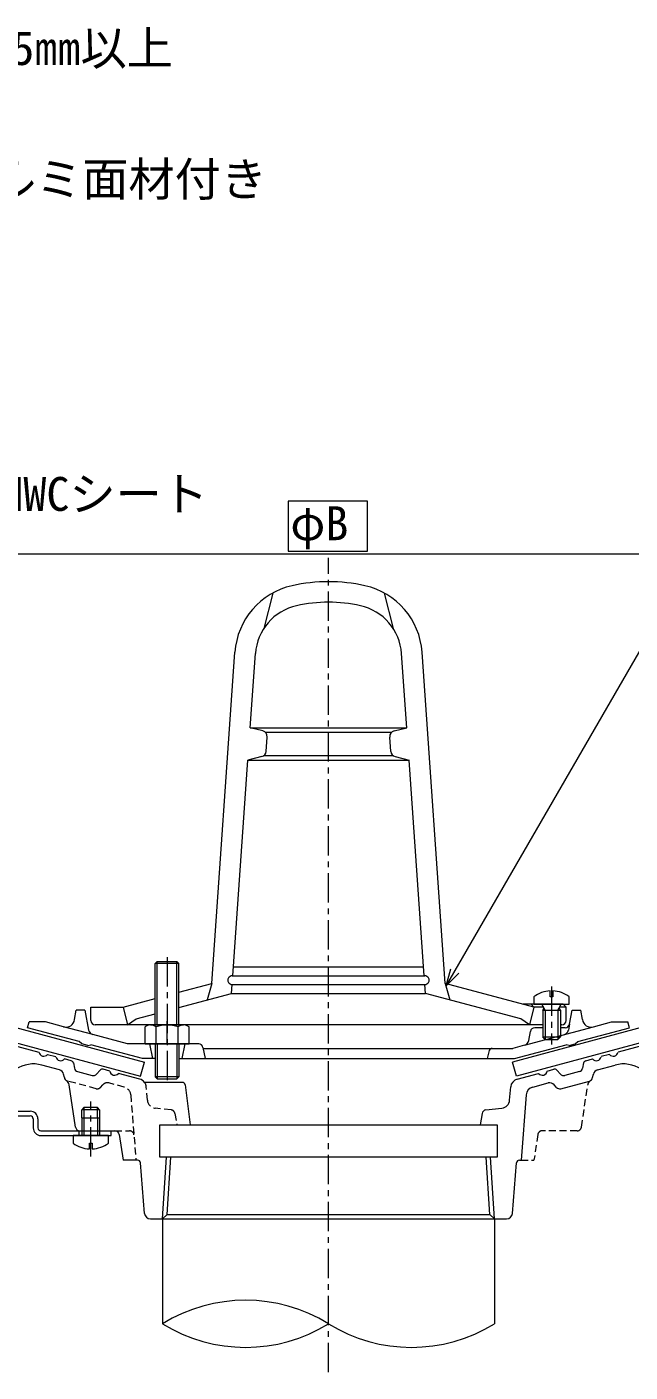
# Model space of a CAD drawing. Units: millimetres, scale not verified. Extents: x -840 to 840, y -594 to 594.
# Drawn here: x -161.8 to 43.7, y -358.8 to 99.5 of the extents above; entities that cross this region are included whole.
import ezdxf
from ezdxf.enums import TextEntityAlignment as Align

# ---------------------------------------------------------------- set-up
doc = ezdxf.new("R2010")
doc.units = ezdxf.units.MM
doc.header["$LTSCALE"] = 2
doc.linetypes.add('CHAIN1', pattern=[8, 5, -1, 1, -1])
doc.linetypes.add('DASHED1', pattern=[1.8, 1.2, -0.6])
for name, color, linetype, lineweight in [('0-2_文字', 5, 'Continuous', 9), ('0-6_鋼材(受け鋼鈑)', 7, 'Continuous', 9), ('0-9_IBｼｰﾄ', 4, 'Continuous', 9), ('0-C_中心線', 2, 'CHAIN1', 9), ('0-F_寸法線', 7, 'Continuous', 9), ('1-0_部材(ﾋﾞｽ類)', 7, 'Continuous', 9), ('1-3_部材(ﾄﾞﾚﾝ)', 4, 'Continuous', 9), ('1-4_破断線', 4, 'Continuous', 9)]:
    doc.layers.add(name, color=color, linetype=linetype, lineweight=lineweight)
doc.styles.add('ＭＳ ゴシック', font='')
doc.styles.get('ＭＳ ゴシック').set_extended_font_data('MS Gothic')

msp = doc.modelspace()

# ---------------------------------------------------------------- linework, layer by layer
at = {"layer": '0-6_鋼材(受け鋼鈑)', "color": 2}
for p, q in [((-173.057, -269.954), (-160.657, -269.954)), ((-159.657, -272.554), (-159.657, -275.612)), ((-158.057, -272.554), (-158.057, -275.612)), ((-157.057, -276.612), (-133.057, -276.612)), ((-157.057, -278.212), (-133.057, -278.212)), ((-133.057, -278.212), (-133.057, -276.612))]:
    msp.add_line(p, q, dxfattribs=at)
msp.add_lwpolyline([(-173.057, -269.954), (-173.057, -271.554), (-160.657, -271.554)], dxfattribs=at)
for centre, radius, start, end in [((-160.657, -272.554), 2.6, 0, 90), ((-160.657, -272.554), 1, 0, 90), ((-157.057, -275.612), 2.6, 180, 270), ((-157.057, -275.612), 1, 180, 270)]:
    msp.add_arc(centre, radius, start, end, dxfattribs=at)
at = {"layer": '0-9_IBｼｰﾄ', "color": 7}
for p, q in [((-166.072, -241.335), (-121.787, -253.2)), ((47.957, -241.335), (3.672, -253.2)), ((49.887, -245.994), (4.966, -258.03)), ((4.966, -258.03), (3.672, -253.2))]:
    msp.add_line(p, q, dxfattribs=at)
msp.add_lwpolyline([(-168.002, -245.994), (-123.081, -258.03), (-121.787, -253.2)], dxfattribs=at)
at = {"layer": '0-C_中心線'}
for p, q in [((-59.057, -358.82), (-59.057, -81.403)), ((-114.057, -217.387), (-114.057, -259.432)), ((16.943, -227.464), (16.943, -247.191)), ((-114.057, -247.009), (-114.057, -239.209)), ((-140.057, -285.413), (-140.057, -266.589))]:
    msp.add_line(p, q, dxfattribs=at)
at = {"layer": '0-F_寸法線'}
for p, q in [((-18.867, -227.114), (132.45, 34.973)), ((-169.557, -80.054), (51.443, -80.054))]:
    msp.add_line(p, q, dxfattribs=at)
msp.add_lwpolyline([(-72.757, -79.054), (-45.757, -79.054), (-45.757, -62.054), (-72.757, -62.054)], close=True, dxfattribs=at)
msp.add_lwpolyline([(-14.687, -222.933), (-18.929, -227.176), (-17.376, -221.38)], dxfattribs=at)
at = {"layer": '1-0_部材(ﾋﾞｽ類)'}
for p, q in [((-118.057, -240.509), (-118.057, -219.542)), ((-117.381, -240.509), (-117.381, -218.865)), ((-110.734, -240.509), (-110.734, -218.865)), ((-110.057, -240.509), (-110.057, -219.542)), ((10.943, -230.909), (10.943, -233.509)), ((14.813, -235.509), (13.761, -233.637)), ((19.073, -235.509), (20.125, -233.637)), ((13.943, -235.509), (14.384, -234.745)), ((13.943, -235.509), (19.943, -235.509)), ((13.943, -235.509), (13.943, -244.639)), ((14.813, -235.509), (14.813, -245.509)), ((19.073, -235.509), (19.073, -245.509)), ((19.943, -235.509), (19.502, -234.745)), ((19.943, -235.509), (19.943, -244.639)), ((-121.557, -247.009), (-121.557, -241.231)), ((-119.682, -240.509), (-108.432, -240.509)), ((-117.807, -247.009), (-117.807, -241.231)), ((-110.307, -247.009), (-110.307, -241.231)), ((-106.557, -247.009), (-106.557, -241.231)), ((-121.557, -247.009), (-106.557, -247.009)), ((-118.057, -247.009), (-118.057, -258.189)), ((-117.381, -247.009), (-117.381, -258.865)), ((-110.734, -247.009), (-110.734, -258.865)), ((-110.057, -247.009), (-110.057, -258.189)), ((14.813, -245.509), (13.943, -244.639)), ((13.943, -244.639), (19.943, -244.639)), ((14.813, -245.509), (19.073, -245.509)), ((19.073, -245.509), (19.943, -244.639)), ((-142.357, -268.612), (-143.057, -269.412)), ((-137.057, -269.412), (-143.057, -269.412)), ((-143.057, -272.212), (-143.057, -269.412)), ((-137.757, -268.612), (-142.357, -268.612)), ((-142.357, -268.612), (-142.357, -272.212)), ((-137.057, -269.412), (-137.757, -268.612)), ((-137.757, -272.212), (-137.757, -268.612)), ((-137.057, -269.412), (-137.057, -272.212)), ((-134.057, -280.812), (-134.057, -278.212))]:
    msp.add_line(p, q, dxfattribs=at)
for points in [[(-110.057, -219.542), (-118.057, -219.542), (-117.381, -218.865), (-110.734, -218.865)], [(-110.057, -258.189), (-118.057, -258.189), (-117.381, -258.865), (-110.734, -258.865)]]:
    msp.add_lwpolyline(points, close=True, dxfattribs=at)
for points in [[(17.422, -228.92), (17.422, -230.909), (16.464, -230.909), (16.464, -228.92)], [(10.943, -233.509), (22.943, -233.509), (22.943, -230.909)], [(-134.057, -278.212), (-146.057, -278.212), (-146.057, -280.812)], [(-140.536, -282.801), (-140.536, -280.812), (-139.578, -280.812), (-139.578, -282.801)]]:
    msp.add_lwpolyline(points, dxfattribs=at)
for centre, radius, start, end in [((16.943, -238.909), 10, 92.74547, 126.86987), ((16.943, -238.909), 10, 53.13013, 87.25453), ((13.543, -233.759), 0.25, 29.32918, 90), ((20.343, -233.759), 0.25, 90, 150.67082), ((-119.682, -243.305), 2.796, 47.89532, 132.10468), ((-114.057, -250.612), 10.103, 68.21253, 111.78747), ((-108.432, -243.305), 2.796, 47.89532, 132.10468), ((-140.057, -272.812), 10, 233.13013, 267.25453), ((-140.057, -272.812), 10, 272.74547, 306.86987)]:
    msp.add_arc(centre, radius, start, end, dxfattribs=at)
at = {"layer": '1-3_部材(ﾄﾞﾚﾝ)'}
for p, q in [((-78.057, -93.369), (-81.057, -105.399)), ((-40.057, -93.369), (-37.057, -105.399)), ((-98.84, -226.412), (-90.946, -113.529)), ((-85.729, -139.269), (-83.963, -114.017)), ((-32.386, -139.269), (-34.152, -114.017)), ((-19.275, -226.412), (-27.169, -113.529)), ((-85.729, -139.269), (-32.386, -139.269)), ((-81.439, -140.358), (-85.729, -139.269)), ((-80.64, -140.769), (-37.475, -140.769)), ((-36.676, -140.358), (-32.386, -139.269)), ((-80.277, -147.313), (-79.936, -142.436)), ((-37.838, -147.313), (-38.179, -142.436)), ((-91.638, -223.769), (-86.498, -150.269)), ((-81.796, -149.116), (-86.498, -150.269)), ((-86.498, -150.269), (-31.617, -150.269)), ((-81.065, -148.769), (-37.049, -148.769)), ((-36.319, -149.116), (-31.617, -150.269)), ((-26.477, -223.769), (-31.617, -150.269)), ((-91.847, -223.769), (-26.267, -223.769)), ((-91.428, -220.769), (-26.687, -220.769)), ((-110.057, -229.418), (-98.84, -226.412)), ((-98.84, -226.412), (-100.34, -231.99)), ((-92.057, -229.771), (-91.847, -226.769)), ((-91.847, -226.769), (-26.267, -226.769)), ((-26.057, -229.771), (-26.267, -226.769)), ((10.943, -234.509), (-19.275, -226.412)), ((-19.275, -226.412), (-17.775, -231.99)), ((-129.057, -234.509), (-118.057, -231.561)), ((-110.057, -234.594), (-92.057, -229.771)), ((-92.057, -229.771), (-26.057, -229.771)), ((6.443, -238.479), (-26.057, -229.771)), ((20.943, -233.509), (7.211, -233.509)), ((10.943, -234.509), (9.943, -233.509)), ((21.943, -234.509), (20.943, -233.509)), ((-140.057, -239.009), (-140.057, -234.509)), ((-140.057, -234.509), (-129.057, -234.509)), ((-124.557, -238.479), (-118.057, -236.738)), ((14.251, -234.509), (10.943, -234.509)), ((21.943, -234.509), (19.634, -234.509)), ((21.943, -239.009), (21.943, -234.509)), ((13.943, -240.509), (-138.557, -240.509)), ((20.443, -240.509), (19.943, -240.509)), ((51.443, -246.612), (39.587, -249.789)), ((-154.804, -250.565), (-151.906, -251.342)), ((36.689, -250.565), (33.791, -251.342)), ((-150.728, -255.799), (-156.699, -254.199)), ((-146.707, -252.735), (-149.008, -252.118)), ((-145.987, -253.5), (-145.624, -255.273)), ((-144.543, -256.421), (-139.572, -257.753)), ((-136.861, -255.945), (-138.062, -257.299)), ((-133.553, -256.26), (-135.854, -255.643)), ((15.439, -256.26), (17.74, -255.643)), ((18.747, -255.945), (19.947, -257.299)), ((26.428, -256.421), (21.457, -257.753)), ((27.872, -253.5), (27.509, -255.273)), ((28.593, -252.735), (30.894, -252.118)), ((32.613, -255.799), (38.584, -254.199)), ((-149.047, -258.497), (-149.286, -257.33)), ((-145.247, -275.332), (-147.386, -260.912)), ((-123.34, -258.996), (-130.656, -257.036)), ((-108.937, -260.112), (-121.703, -260.112)), ((-107.945, -260.984), (-106.186, -274.612)), ((5.225, -258.996), (12.541, -257.036)), ((10.526, -261.717), (15.79, -260.307)), ((18.594, -261.803), (17.804, -260.911)), ((20.105, -262.256), (29.851, -259.645)), ((30.932, -258.497), (31.171, -257.33)), ((2.654, -266.142), (3.011, -261.656)), ((8.312, -264.377), (6.541, -286.612)), ((-5.43, -269.487), (-0.006, -268.886)), ((-143.057, -272.212), (-143.057, -278.212)), ((-143.057, -272.212), (-137.057, -272.212)), ((-142.357, -272.212), (-142.357, -278.212)), ((-137.757, -272.212), (-137.757, -278.212)), ((-137.057, -272.212), (-137.057, -278.212)), ((-6.744, -270.731), (-7.391, -274.612)), ((-144.057, -278.212), (-144.057, -276.612)), ((-144.057, -276.612), (-143.763, -276.612)), ((-143.763, -276.612), (-142.357, -276.612)), ((-137.757, -276.612), (-131.849, -276.612)), ((-130.366, -277.89), (-129.057, -286.612)), ((-124.074, -286.612), (-129.057, -286.612)), ((-121.704, -304.771), (-123.077, -287.533)), ((-115.572, -306.612), (-114.26, -285.612)), ((-114.001, -305.136), (-112.781, -285.612)), ((-4.114, -305.136), (-5.334, -285.612)), ((-2.542, -306.612), (-3.855, -285.612)), ((3.589, -304.771), (4.963, -287.533)), ((5.959, -286.612), (6.541, -286.612)), ((-119.71, -306.612), (-115.572, -306.612)), ((-114.001, -305.136), (-115.572, -306.612)), ((-115.572, -306.612), (-2.542, -306.612)), ((-115.572, -306.612), (-115.572, -342.354)), ((-114.001, -305.136), (-4.114, -305.136)), ((-4.114, -305.136), (-2.542, -306.612)), ((-2.542, -306.612), (1.596, -306.612)), ((-2.542, -306.612), (-2.542, -342.354))]:
    msp.add_line(p, q, dxfattribs=at)
at = {"layer": '1-3_部材(ﾄﾞﾚﾝ)', "color": 6}
for p, q in [((-145.55, -238.728), (-145.057, -235.509)), ((-142.057, -235.509), (-145.057, -235.509)), ((-142.057, -235.509), (-140.789, -242.275)), ((23.047, -240.285), (23.943, -235.509)), ((23.943, -235.509), (26.943, -235.509)), ((27.436, -238.728), (26.943, -235.509)), ((-161.557, -241.509), (-161.057, -239.509)), ((-155.498, -239.509), (-161.057, -239.509)), ((-149.292, -241.172), (-155.498, -239.509)), ((-139.341, -243.838), (-149.292, -241.172)), ((7.714, -247.459), (31.178, -241.172)), ((9.165, -245.877), (9.722, -242.746)), ((13.943, -241.509), (11.199, -241.509)), ((21.573, -241.509), (19.943, -241.509)), ((31.178, -241.172), (37.384, -239.509)), ((37.384, -239.509), (42.943, -239.509)), ((43.443, -241.509), (42.943, -239.509)), ((-141.057, -247.52), (-140.057, -247.27)), ((-122.371, -252.009), (-140.057, -247.27)), ((-127.508, -247.009), (-139.341, -243.838)), ((-103.287, -247.009), (-127.508, -247.009)), ((-120.057, -247.009), (-119.057, -252.009)), ((-108.057, -247.009), (-109.057, -252.009)), ((7.714, -247.459), (3.795, -248.509)), ((4.256, -252.009), (21.943, -247.27)), ((22.943, -247.52), (21.943, -247.27)), ((22.943, -247.52), (24.943, -246.984)), ((-118.057, -252.009), (-122.371, -252.009)), ((-110.057, -252.009), (4.256, -252.009)), ((-101.816, -248.215), (-101.057, -252.009)), ((-101.757, -248.509), (3.795, -248.509)), ((-4.265, -249.234), (-5.057, -252.009))]:
    msp.add_line(p, q, dxfattribs=at)
at = {"layer": '1-3_部材(ﾄﾞﾚﾝ)', "color": 6, "linetype": 'DASHED1'}
msp.add_line((23.047, -240.285), (22.675, -242.275), dxfattribs=at)
at = {"layer": '1-3_部材(ﾄﾞﾚﾝ)', "linetype": 'DASHED1'}
for p, q in [((-138.219, -262.256), (-147.966, -259.645)), ((-136.709, -261.803), (-135.919, -260.911)), ((-128.641, -261.717), (-133.905, -260.307)), ((27.132, -275.332), (29.271, -260.912)), ((-126.427, -264.377), (-124.655, -286.612)), ((-120.769, -266.142), (-121.126, -261.656)), ((-112.685, -269.487), (-118.109, -268.886)), ((-111.371, -270.732), (-110.724, -274.612)), ((-131.849, -276.612), (-126.837, -276.612)), ((12.251, -277.89), (10.943, -286.612)), ((25.649, -276.612), (13.734, -276.612)), ((6.541, -286.612), (10.943, -286.612))]:
    msp.add_line(p, q, dxfattribs=at)
at = {"layer": '1-3_部材(ﾄﾞﾚﾝ)'}
for points in [[(-129.057, -234.509), (-127.557, -240.509), (-124.557, -238.479)], [(10.943, -234.509), (9.443, -240.509), (6.443, -238.479)], [(-170.557, -246.612), (-169.557, -246.612), (-157.702, -249.789)]]:
    msp.add_lwpolyline(points, dxfattribs=at)
at = {"layer": '1-3_部材(ﾄﾞﾚﾝ)', "color": 6}
for points in [[(-141.057, -247.52), (-143.057, -246.984), (-144.057, -246.198), (-161.557, -241.509)], [(24.943, -246.984), (25.943, -246.198), (43.443, -241.509)]]:
    msp.add_lwpolyline(points, dxfattribs=at)
at = {"layer": '1-3_部材(ﾄﾞﾚﾝ)'}
msp.add_lwpolyline([(-116.557, -274.612), (-1.557, -274.612), (-1.557, -285.612), (-116.557, -285.612)], close=True, dxfattribs=at)
for centre, radius, start, end in [((-66.007, -115.273), 25, 102.54309, 175.99998), ((-59.057, -146.509), 57, 77.45692, 102.54308), ((-52.108, -115.273), 25, 4.00002, 77.45691), ((-66.007, -115.273), 18, 102.54309, 175.99998), ((-59.057, -146.509), 50, 77.45692, 102.54308), ((-52.108, -115.273), 18, 4.00002, 77.45691), ((-81.931, -142.296), 2, 356.00018, 75.75797), ((-36.184, -142.296), 2, 104.24203, 183.99982), ((-82.272, -147.174), 2, 283.77217, 355.99979), ((-35.843, -147.174), 2, 184.00021, 256.22783), ((-91.847, -225.269), 1.5, 89.99948, 270.00052), ((-26.267, -225.269), 1.5, 269.99948, 90.00052), ((-138.557, -239.009), 1.5, 180.00013, 269.99703), ((20.443, -239.009), 1.5, 270, 0), ((-156.091, -249.574), 1.625, 187.6203, 322.37952), ((-150.295, -251.127), 1.625, 187.61926, 322.37983), ((32.181, -251.127), 1.625, 217.62017, 352.38075), ((37.976, -249.574), 1.625, 217.6203, 352.37915), ((-159.546, -264.824), 11, 75.00011, 123.12976), ((-151.245, -257.731), 2, 11.56621, 75.0005), ((-146.966, -253.701), 1, 11.55019, 75.00613), ((-144.154, -254.972), 1.5, 191.5649, 254.99991), ((-136.113, -256.609), 1, 75.00023, 138.43498), ((-131.943, -256.044), 1.625, 187.61779, 322.38166), ((13.828, -256.044), 1.625, 217.61926, 352.38166), ((17.998, -256.609), 1, 41.56502, 104.99977), ((26.04, -254.972), 1.5, 285.00009, 348.4351), ((28.852, -253.701), 1, 104.99922, 168.43358), ((33.13, -257.731), 2, 104.9995, 168.43379), ((41.431, -264.824), 11, 56.87024, 104.99989), ((-147.578, -258.196), 1.5, 191.56628, 239.30832), ((-149.364, -261.206), 2, 8.43475, 59.30959), ((-139.184, -256.304), 1.5, 254.99991, 318.43558), ((-124.117, -261.894), 3, 36.43097, 74.99991), ((-108.937, -261.112), 1, 7.35265, 90), ((6.002, -261.894), 3, 105.00009, 175.44576), ((16.308, -262.238), 2, 41.56493, 105.00024), ((21.069, -256.304), 1.5, 221.56442, 285.00009), ((29.463, -258.196), 1.5, 284.99872, 348.43372), ((11.302, -264.615), 3, 105.00009, 175.4454), ((19.716, -260.807), 1.5, 221.56349, 284.99872), ((-5.264, -270.978), 1.5, 96.32884, 170.53767), ((-0.337, -265.904), 3, 276.33025, 355.4454), ((-143.763, -275.112), 1.5, 188.43475, 270.001), ((-131.849, -278.112), 1.5, 8.5307, 90), ((-124.074, -287.612), 1, 4.55455, 90), ((5.959, -287.612), 1, 89.9997, 175.44557), ((-119.71, -304.612), 2, 184.55463, 270), ((1.596, -304.612), 2, 270, 355.44537)]:
    msp.add_arc(centre, radius, start, end, dxfattribs=at)
at = {"layer": '1-3_部材(ﾄﾞﾚﾝ)', "color": 6}
for centre, radius, start, end in [((-148.516, -238.274), 3, 254.99973, 351.29286), ((-138.823, -241.906), 2, 190.61488, 254.9992), ((11.199, -243.009), 1.5, 90.00108, 169.91172), ((21.573, -240.009), 1.5, 269.99976, 349.38514), ((30.401, -238.274), 3, 188.70714, 285.00027), ((-103.287, -248.509), 1.5, 11.31021, 90), ((7.196, -245.527), 2, 284.9995, 349.91257), ((-3.303, -249.509), 1, 90, 164.05402)]:
    msp.add_arc(centre, radius, start, end, dxfattribs=at)
at = {"layer": '1-3_部材(ﾄﾞﾚﾝ)', "color": 6, "linetype": 'DASHED1'}
msp.add_arc((20.709, -241.907), 2, 284.99363, 349.38755, dxfattribs=at)
at = {"layer": '1-3_部材(ﾄﾞﾚﾝ)', "linetype": 'DASHED1'}
for centre, radius, start, end in [((-147.578, -258.196), 1.5, 239.30832, 255.00128), ((-134.422, -262.238), 2, 74.99976, 138.43507), ((-124.117, -261.894), 3, 4.55424, 36.43071), ((31.249, -261.206), 2, 120.69041, 171.56525), ((-137.831, -260.807), 1.5, 255.00128, 318.43651), ((-129.417, -264.615), 3, 4.5546, 74.99991), ((-117.778, -265.904), 3, 184.5546, 263.66975), ((-112.85, -270.978), 1.5, 9.46233, 83.67116), ((-126.837, -278.112), 1.5, 4.0559, 90), ((13.734, -278.112), 1.5, 90, 171.4693), ((25.649, -275.112), 1.5, 270, 351.56464)]:
    msp.add_arc(centre, radius, start, end, dxfattribs=at)
at = {"layer": '1-4_破断線'}
for centre, start, end in [((-87.315, -388.066), 58.27682, 121.72318), ((-87.315, -296.643), 238.27682, 301.72318), ((-30.8, -296.643), 238.27682, 301.72318)]:
    msp.add_arc(centre, 53.74, start, end, dxfattribs=at)

# ---------------------------------------------------------------- texts
at = {"layer": '0-2_文字', "color": 7, "style": 'ＭＳ ゴシック'}
for s, p in [('サンタックIB-HWCシート t=1.5㎜以上', (-379.405, 83.086)), ('イソシアヌレートボード両面アルミ面材付き', (-394.802, 38.418)), ('サンタックIB-HWCシート', (-273.122, -68.828))]:
    msp.add_text(s, height=11.54, dxfattribs=at).set_placement(p, align=Align.BOTTOM_LEFT)
at = {"layer": '0-F_寸法線', "style": 'ＭＳ ゴシック'}
msp.add_text('φB', height=11.54, dxfattribs=at).set_placement((-72.065, -78.828), align=Align.BOTTOM_LEFT)

doc.saveas('drawing.dxf')
